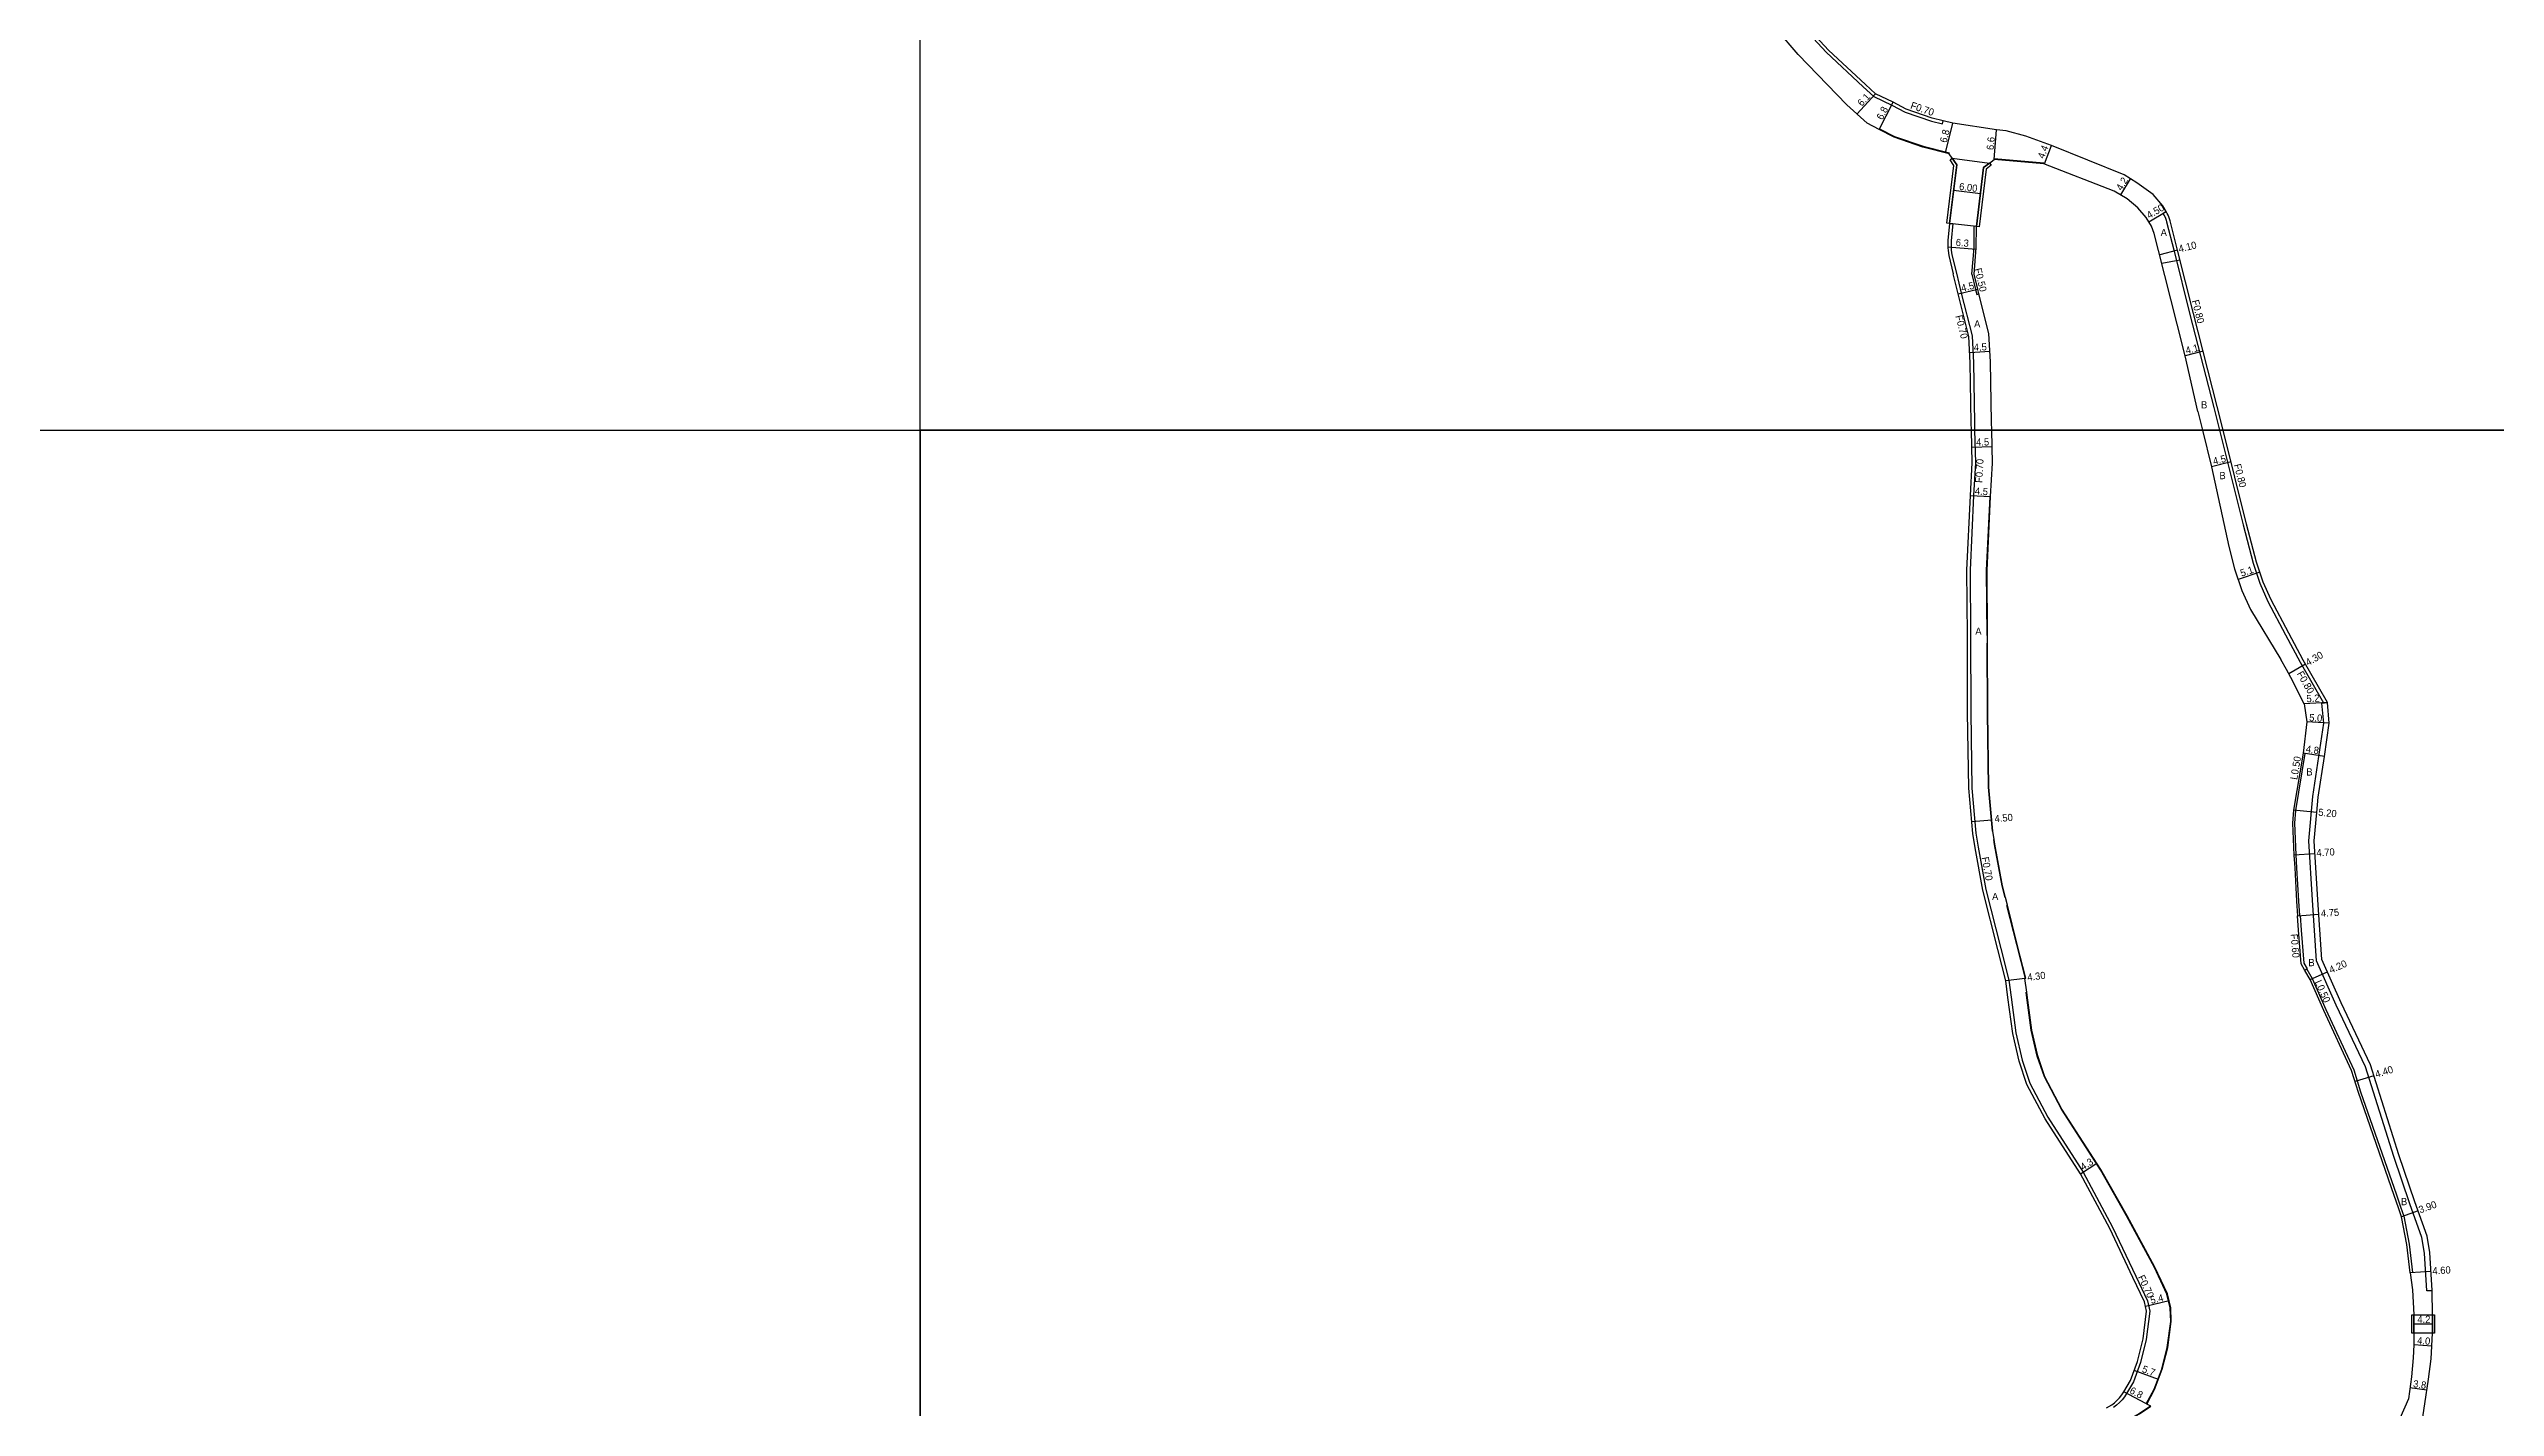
# Model space of a CAD drawing. Header units: metres. Extents: x -8000 to -4000, y -105000 to -102000.
# Drawn here: x -7394 to -6849, y -104018 to -103715 of the extents above; entities that cross this region are included whole.
import ezdxf

# ---------------------------------------------------------------- set-up
doc = ezdxf.new("R2010")
doc.units = ezdxf.units.M
doc.header["$LTSCALE"] = 2.5
for name, color, linetype in [('側溝・桝', 7, 'Continuous'), ('図郭', 7, 'Continuous'), ('幅員', 7, 'Continuous'), ('歩道・分離帯・安全施設', 7, 'Continuous'), ('舗装', 7, 'Continuous'), ('道路', 7, 'Continuous')]:
    doc.layers.add(name, color=color, linetype=linetype)
doc.styles.get("Standard").update_dxf_attribs({"font": ''})
doc.styles.get('Standard').set_extended_font_data('@MS PGothic')

msp = doc.modelspace()

# ---------------------------------------------------------------- linework, layer by layer
at = {"layer": '側溝・桝'}
for points in [[(-7004.88, -103708.66), (-6998.26, -103715.82), (-6990.03, -103723.53), (-6987.71, -103725.66), (-6983.7, -103727.59), (-6980.72, -103729.12), (-6974.87, -103731.15), (-6972.39, -103731.76), (-6972.22, -103731.08)], [(-6970.81, -103753.97), (-6970.11, -103753.96)], [(-6970.11, -103753.96), (-6970.47, -103757.81), (-6970.47, -103759.36), (-6970.44, -103759.87), (-6970.28, -103760.96), (-6969.3, -103765.04)], [(-6965.85, -103765.27), (-6965.37, -103759.36), (-6965.34, -103754.57)], [(-6964.85, -103754.61), (-6965.34, -103754.57)], [(-6922.58, -103751.31), (-6923.28, -103751.71), (-6923.08, -103752.07), (-6922.9, -103752.43), (-6922.74, -103752.8), (-6922.59, -103753.18), (-6922.47, -103753.55), (-6920.82, -103760.12), (-6917.3, -103774.22), (-6911.97, -103794.92), (-6910.71, -103800)], [(-6969.3, -103765.04), (-6968.22, -103769.47), (-6965.81, -103779.02), (-6965.49, -103784.98), (-6965.27, -103798.32), (-6965.23, -103800)], [(-6965.85, -103765.27), (-6965.02, -103768.68), (-6964.75, -103769.76), (-6964.26, -103769.64)], [(-6965.23, -103800), (-6965.05, -103807.28), (-6965.47, -103814.57), (-6966.25, -103831.17), (-6966.14, -103845.76), (-6966.1, -103862.92), (-6965.85, -103879.72), (-6964.96, -103889.77), (-6964.45, -103892.9), (-6962.73, -103902.33), (-6959.42, -103915.51), (-6957.59, -103922.53), (-6957.12, -103926.31), (-6956.06, -103934.28), (-6954.66, -103940.38), (-6952.93, -103945.47), (-6948.93, -103953.07), (-6941.06, -103965.29), (-6934.5, -103977.53), (-6929.35, -103988.51), (-6926.77, -103993.99), (-6926.24, -103996.24), (-6927.02, -104002.58), (-6928.26, -104007.69), (-6929.87, -104012.04), (-6931.41, -104014.62), (-6931.87, -104015.33), (-6932.4, -104016), (-6932.99, -104016.63), (-6933.63, -104017.2), (-6934.32, -104017.72)], [(-6910.71, -103800), (-6905.46, -103821.12), (-6903.24, -103829.66), (-6901.75, -103834.12), (-6899.91, -103838.18), (-6896.01, -103845.58), (-6892.75, -103851.65), (-6887.57, -103860.77), (-6886.69, -103860.69)], [(-6863.34, -103991.72), (-6864.54, -103991.74), (-6865.08, -103983.33), (-6865.65, -103979.89), (-6868.32, -103972.34), (-6871.88, -103961.84), (-6878.21, -103941.81), (-6884.71, -103928.07), (-6889.07, -103918.25), (-6890.02, -103904.69), (-6890.82, -103891.5), (-6889.94, -103881.61), (-6887.5, -103865.25), (-6887.89, -103860.8), (-6886.69, -103860.69)], [(-6892.84, -103908.14), (-6893.07, -103904.91), (-6893.46, -103897.5), (-6893.64, -103894.63), (-6893.95, -103887.57), (-6893.73, -103884.75), (-6891.59, -103872.04), (-6892.08, -103871.96)], [(-6893.34, -103908.18), (-6892.74, -103908.14), (-6892.51, -103911.37), (-6891.91, -103918.73), (-6891.16, -103920.04), (-6891.68, -103920.34)], [(-6891.25, -103920.09), (-6890.07, -103922.16), (-6887.01, -103929.06), (-6880.82, -103942.51), (-6879.27, -103947.42), (-6871.31, -103970.37), (-6870.4, -103973.06), (-6869.68, -103975.1), (-6868.48, -103981.32), (-6867.71, -103987.66), (-6868.21, -103987.72)]]:
    msp.add_lwpolyline(points, dxfattribs=at)
at = {"layer": '図郭'}
for points in [[(-6400, -103200), (-6400, -103800), (-7200, -103800), (-7200, -103200)], [(-7200, -103800), (-7200, -104400), (-8000, -104400), (-8000, -103800)], [(-6400, -103800), (-6400, -104400), (-7200, -104400), (-7200, -103800)]]:
    msp.add_lwpolyline(points, close=True, dxfattribs=at)
at = {"layer": '幅員'}
for points in [[(-6991.44, -103729.57), (-6987.31, -103725.08)], [(-6986.49, -103733.02), (-6983.39, -103726.96)], [(-6971.74, -103738.2), (-6970.09, -103731.6)], [(-6960.91, -103739.67), (-6960.34, -103733.12)], [(-6949.7, -103740.7), (-6948.11, -103736.6)], [(-6932.71, -103747.59), (-6930.52, -103744.01)], [(-6969.9, -103746.56), (-6963.95, -103747.29)], [(-6926.46, -103753.61), (-6922.58, -103751.31)], [(-6971.17, -103759.14), (-6964.9, -103759.64)], [(-6920.04, -103759.93), (-6924.01, -103760.93)], [(-6968.9, -103769.64), (-6964.53, -103768.58)], [(-6966.31, -103782.66), (-6961.82, -103782.41)], [(-6914.37, -103782.39), (-6918.34, -103783.41)], [(-6965.84, -103803.75), (-6961.34, -103803.64)], [(-6908.12, -103807.09), (-6912.49, -103808.17)], [(-6966.17, -103814.54), (-6961.68, -103814.8)], [(-6901.74, -103831.63), (-6906.58, -103833.24)], [(-6891.55, -103852.14), (-6895.29, -103854.26)], [(-6886.69, -103860.69), (-6891.88, -103860.99)], [(-6886.29, -103865.29), (-6891.28, -103864.99)], [(-6887.34, -103872.7), (-6892.08, -103871.96)], [(-6889.05, -103885.15), (-6894.23, -103884.69)], [(-6965.89, -103887.18), (-6961.41, -103886.78)], [(-6889.44, -103894.38), (-6894.14, -103894.66)], [(-6893.34, -103908.18), (-6888.6, -103907.84)], [(-6954.02, -103922.13), (-6958.28, -103922.66)], [(-6890.51, -103922.39), (-6886.67, -103920.69)], [(-6876.32, -103943.81), (-6880.51, -103945.13)], [(-6941.66, -103965.65), (-6938.04, -103963.32)], [(-6866.49, -103973.93), (-6870.16, -103975.23)], [(-6863.62, -103987.43), (-6868.21, -103987.72)], [(-6921.94, -103993.99), (-6927.2, -103995.23)], [(-6863.25, -103999.15), (-6867.45, -103999.13)], [(-6863.42, -104004.04), (-6867.41, -104003.8)], [(-6924.32, -104011.46), (-6929.67, -104009.48)], [(-6926.02, -104017.47), (-6932, -104014.25)], [(-6864.54, -104013.87), (-6868.3, -104013.35)]]:
    msp.add_lwpolyline(points, dxfattribs=at)
at = {"layer": '歩道・分離帯・安全施設'}
for points in [[(-6986.4, -103732.84), (-6983.04, -103734.56), (-6976.72, -103736.75), (-6970.86, -103738.21)], [(-6960.9, -103739.47), (-6949.79, -103740.46)], [(-6962.44, -103845.75), (-6962.55, -103831.24), (-6961.78, -103814.77)], [(-6961.28, -103889.31), (-6962.15, -103879.53), (-6962.4, -103862.89), (-6962.43, -103847.42)], [(-6958.46, -103904.14), (-6959.11, -103901.55), (-6960.8, -103892.27), (-6960.98, -103891.18)], [(-6953.91, -103922.14), (-6955.83, -103914.61), (-6958.03, -103905.87)], [(-6927, -104016.94), (-6925.25, -104013.68), (-6923.58, -104009.18), (-6922.32, -104004.37), (-6921.55, -103998.54), (-6921.67, -103995.56), (-6922.4, -103992.47), (-6925.19, -103986.55), (-6931.38, -103975.05), (-6937.23, -103964.77), (-6945.9, -103951.3), (-6949.7, -103944.08), (-6951.29, -103939.43), (-6952.61, -103933.66), (-6953.65, -103925.86), (-6953.74, -103925.19)], [(-6957.04, -104033.46), (-6936.39, -104023.54), (-6928.57, -104019.1), (-6926.07, -104017.39)]]:
    msp.add_lwpolyline(points, dxfattribs=at)
at = {"layer": '舗装'}
msp.add_lwpolyline([(-6923.54, -103762.81), (-6919.51, -103762.05)], dxfattribs=at)
at = {"layer": '道路'}
for points in [[(-6986.49, -103733.02), (-6989.19, -103731.63), (-6993.68, -103727.52), (-7004.51, -103716.32), (-7014.21, -103705.04), (-7016.49, -103701.71), (-7017.82, -103697.72), (-7018.17, -103687.81), (-7018.16, -103681.5), (-7018.3, -103670.36), (-7018.6, -103664.55), (-7019.41, -103655.4), (-7020.46, -103646.22), (-7022.12, -103638.97), (-7023.66, -103632.03)], [(-6972.22, -103731.08), (-6974.67, -103730.48), (-6980.44, -103728.47), (-6983.39, -103726.96), (-6987.31, -103725.08), (-6989.56, -103723.02), (-6997.76, -103715.33), (-7004.35, -103708.19)], [(-6970.91, -103738.41), (-6976.78, -103736.94), (-6983.12, -103734.74), (-6986.49, -103733.02)], [(-6958.21, -103733.31), (-6960.37, -103733.12), (-6970.09, -103731.6), (-6972.22, -103731.08)], [(-6922.58, -103751.31), (-6923.35, -103750.02), (-6925.45, -103747.53), (-6929.08, -103744.89), (-6931.96, -103743.13), (-6948.11, -103736.6), (-6953.83, -103734.52), (-6958.21, -103733.31)], [(-6970.81, -103753.97), (-6969.21, -103740.86), (-6970.22, -103739.41), (-6970.91, -103738.41)], [(-6964.85, -103754.61), (-6963.24, -103741.51), (-6961.95, -103740.51), (-6960.91, -103739.67)], [(-6949.81, -103740.66), (-6960.91, -103739.67)], [(-6924.26, -103759.94), (-6925.23, -103756.16), (-6925.88, -103754.58), (-6927.03, -103752.63), (-6928.89, -103750.43), (-6931.27, -103748.47), (-6934.15, -103746.72), (-6949.81, -103740.66)], [(-6970.81, -103753.97), (-6971.17, -103757.77), (-6971.17, -103759.38), (-6971.14, -103759.95), (-6970.97, -103761.09), (-6969.99, -103765.18)], [(-6965.34, -103765.23), (-6964.87, -103759.38), (-6964.85, -103754.61)], [(-6909.88, -103800), (-6911.19, -103794.73), (-6916.52, -103774.03), (-6920.04, -103759.93), (-6921.7, -103753.33), (-6921.84, -103752.91), (-6922, -103752.5), (-6922.17, -103752.09), (-6922.37, -103751.7), (-6922.58, -103751.31)], [(-6915.56, -103795.81), (-6918.34, -103783.41), (-6920.16, -103776.35), (-6924.26, -103759.94)], [(-6965.93, -103800), (-6965.97, -103798.33), (-6966.19, -103785.01), (-6966.51, -103779.13), (-6968.9, -103769.64), (-6969.99, -103765.18)], [(-6964.26, -103769.64), (-6964.54, -103768.56), (-6965.34, -103765.23)], [(-6961.43, -103800), (-6961.47, -103798.24), (-6961.69, -103784.76), (-6962.04, -103778.45), (-6964.26, -103769.64)], [(-6915.56, -103795.81), (-6914.52, -103800)], [(-6935.88, -104017.84), (-6934.71, -104017.14), (-6934.08, -104016.66), (-6933.48, -104016.13), (-6932.94, -104015.55), (-6932.44, -104014.92), (-6932, -104014.25), (-6930.5, -104011.74), (-6928.93, -104007.49), (-6927.71, -104002.46), (-6926.95, -103996.28), (-6927.43, -103994.22), (-6929.98, -103988.8), (-6935.13, -103977.85), (-6941.66, -103965.65), (-6949.53, -103953.42), (-6953.57, -103945.75), (-6955.34, -103940.58), (-6956.75, -103934.4), (-6957.82, -103926.4), (-6958.28, -103922.66), (-6960.1, -103915.68), (-6963.41, -103902.48), (-6965.14, -103893.02), (-6965.65, -103889.86), (-6966.55, -103879.76), (-6966.8, -103862.93), (-6966.84, -103845.77), (-6966.95, -103831.16), (-6966.17, -103814.54), (-6965.75, -103807.27), (-6965.93, -103800)], [(-6961.68, -103814.77), (-6961.25, -103807.35), (-6961.43, -103800)], [(-6914.52, -103800), (-6912.49, -103808.17), (-6908.65, -103825.92)], [(-6886.69, -103860.69), (-6892.05, -103851.26), (-6895.3, -103845.2), (-6899.19, -103837.83), (-6901, -103833.83), (-6902.47, -103829.43), (-6904.69, -103820.92), (-6909.88, -103800)], [(-6962.34, -103845.74), (-6962.45, -103831.25), (-6961.68, -103814.77)], [(-6908.65, -103825.92), (-6907.36, -103830.88), (-6905.76, -103835.7), (-6903.83, -103839.94), (-6897.01, -103851.11)], [(-6962.33, -103847.42), (-6962.34, -103845.74)], [(-6961.18, -103889.3), (-6962.06, -103879.52), (-6962.3, -103862.89), (-6962.33, -103847.42)], [(-6891.88, -103860.99), (-6894.8, -103855.13), (-6895.81, -103853.35), (-6897.01, -103851.11)], [(-6891.88, -103860.99), (-6891.28, -103864.99), (-6892.08, -103871.96)], [(-6889.05, -103885.15), (-6888.75, -103881.76), (-6887.34, -103872.7), (-6886.29, -103865.29), (-6886.69, -103860.69)], [(-6892.08, -103871.96), (-6894.23, -103884.69), (-6894.45, -103887.56), (-6894.14, -103894.66), (-6893.96, -103897.52), (-6893.57, -103904.95), (-6893.34, -103908.18)], [(-6863.35, -103991.66), (-6863.89, -103983.19), (-6864.48, -103979.59), (-6867.19, -103971.94), (-6870.74, -103961.46), (-6877.09, -103941.37), (-6883.62, -103927.57), (-6887.88, -103917.96), (-6888.83, -103904.61), (-6889.62, -103891.51), (-6889.05, -103885.15)], [(-6960.88, -103891.16), (-6961.18, -103889.3)], [(-6958.36, -103904.12), (-6959.01, -103901.53), (-6960.7, -103892.25), (-6960.88, -103891.16)], [(-6957.93, -103905.85), (-6958.36, -103904.12)], [(-6953.81, -103922.11), (-6955.73, -103914.58), (-6957.93, -103905.85)], [(-6891.68, -103920.34), (-6892.49, -103918.91), (-6893.11, -103911.41), (-6893.34, -103908.18)], [(-6953.64, -103925.17), (-6954.02, -103922.13), (-6953.81, -103922.11)], [(-6868.21, -103987.72), (-6868.97, -103981.4), (-6870.16, -103975.23), (-6870.87, -103973.22), (-6871.78, -103970.53), (-6879.74, -103947.58), (-6881.28, -103942.69), (-6887.46, -103929.27), (-6890.51, -103922.39), (-6891.68, -103920.34)], [(-6926.92, -104016.99), (-6925.16, -104013.72), (-6923.49, -104009.21), (-6922.22, -104004.39), (-6921.45, -103998.54), (-6921.57, -103995.54), (-6922.31, -103992.43), (-6925.1, -103986.5), (-6931.29, -103975), (-6937.15, -103964.72), (-6945.81, -103951.25), (-6949.61, -103944.04), (-6951.19, -103939.4), (-6952.51, -103933.64), (-6953.55, -103925.85), (-6953.64, -103925.17)], [(-6868.21, -103987.72), (-6867.76, -103991.55), (-6867.44, -103997.08), (-6867.45, -104001.19), (-6867.41, -104003.8), (-6867.58, -104006.64), (-6867.97, -104010.93)], [(-6866.25, -104025.24), (-6864.96, -104016.95), (-6864.2, -104011.45), (-6863.59, -104006.88), (-6863.25, -104001.2), (-6863.24, -103997.09), (-6863.35, -103991.66)], [(-6867.97, -104010.93), (-6868.64, -104015.77), (-6870.52, -104020.2)], [(-6956.99, -104033.55), (-6936.35, -104023.63), (-6928.52, -104019.18), (-6926.02, -104017.47)], [(-6926.02, -104017.47), (-6926.92, -104016.99)]]:
    msp.add_lwpolyline(points, dxfattribs=at)
for points in [[(-6970.22, -103739.41), (-6969.21, -103740.86), (-6970.81, -103753.97), (-6971.41, -103753.89), (-6969.83, -103741.02), (-6970.71, -103739.75)], [(-6964.85, -103754.61), (-6970.81, -103753.97), (-6969.21, -103740.86), (-6970.22, -103739.41), (-6961.95, -103740.51), (-6963.24, -103741.51)], [(-6964.85, -103754.61), (-6963.24, -103741.51), (-6961.95, -103740.51), (-6961.58, -103740.98), (-6962.68, -103741.83), (-6964.25, -103754.69)], [(-6867.45, -104001.19), (-6867.85, -104001.19), (-6867.84, -103997.08), (-6867.44, -103997.08)], [(-6863.24, -103997.09), (-6863.25, -104001.2), (-6867.45, -104001.19), (-6867.44, -103997.08)], [(-6863.24, -103997.09), (-6862.84, -103997.09), (-6862.85, -104001.2), (-6863.25, -104001.2)]]:
    msp.add_lwpolyline(points, close=True, dxfattribs=at)

# ---------------------------------------------------------------- texts
at = {"layer": '側溝・桝'}
for s, rotation, p in [('F0.70', 340.8708, (-6979.66, -103728.3)), ('F0.50', 283.6344, (-6965.3, -103764.1)), ('F0.80', 284.0114, (-6916.88, -103771.17)), ('F0.70', 284.1724, (-6969.54, -103774.58)), ('F0.70', 86.7001, (-6963.53, -103811.79)), ('F0.80', 283.9492, (-6907.51, -103807.72)), ('F0.80', 299.6008, (-6893.54, -103854.25)), ('L0.50', 80.4058, (-6893.4, -103877.97)), ('F0.70', 280.3266, (-6963.69, -103895.21)), ('F0.60', 274.6813, (-6894.88, -103912.28)), ('L0.50', 293.9138, (-6889.52, -103922.94)), ('F0.70', 295.2118, (-6928.92, -103988.67))]:
    msp.add_text(s, height=1.6, rotation=rotation, dxfattribs=at).set_placement(p)
at = {"layer": '幅員'}
for s, rotation, p in [('6.1', 47.4901, (-6990.32, -103727.98)), ('6.8', 62.8779, (-6985.75, -103731.02)), ('6.8', 75.9833, (-6971.47, -103736.08)), ('6.6', 84.9554, (-6960.99, -103737.64)), ('4.4', 68.864, (-6949.79, -103739.64)), ('4.2', 58.6316, (-6932.5, -103746.78)), ('6.00', 353.0192, (-6968.76, -103746.45)), ('4.50', 30.6288, (-6926.34, -103752.96)), ('6.3', 355, (-6969.49, -103758.93)), ('4.10', 14.086, (-6919.62, -103760.43)), ('4.5', 13.6344, (-6968.04, -103769.17)), ('4.5', 3.1743, (-6965.38, -103782.36)), ('4.1', 14.4465, (-6918.05, -103783.06)), ('4.5', 1.3487, (-6964.89, -103803.47)), ('4.5', 13.9492, (-6911.95, -103807.74)), ('4.5', 356.702, (-6965.21, -103814.34)), ('5.1', 18.3998, (-6905.77, -103832.67)), ('4.30', 29.6008, (-6890.99, -103852.57)), ('5.2', 3.2732, (-6891.3, -103860.63)), ('5.0', 356.5524, (-6890.77, -103864.8)), ('4.8', 351.1346, (-6891.57, -103871.76)), ('4.50', 5.0933, (-6960.73, -103887.38)), ('5.20', 354.912, (-6888.74, -103885.89)), ('4.70', 3.4524, (-6889.07, -103894.96)), ('4.75', 4.0453, (-6888.07, -103908.47)), ('4.20', 23.8921, (-6885.87, -103921.07)), ('4.30', 7.0962, (-6953.4, -103922.7)), ('4.40', 17.5177, (-6875.76, -103944.3)), ('4.3', 32.7779, (-6941.08, -103964.98)), ('3.90', 19.4879, (-6866.02, -103974.49)), ('4.60', 3.6521, (-6863.24, -103988.11)), ('5.4', 13.2621, (-6925.9, -103994.66)), ('4.2', 359.8607, (-6866.65, -103998.89)), ('4.0', 356.6312, (-6866.72, -104003.59)), ('5.7', 339.674, (-6928.1, -104009.8)), ('6.8', 331.7457, (-6930.87, -104014.45)), ('3.8', 352.1432, (-6867.66, -104013.19))]:
    msp.add_text(s, height=1.6, rotation=rotation, dxfattribs=at).set_placement(p)
at = {"layer": '舗装'}
for s, p in [('A', (-6923.81, -103756.76)), ('A', (-6965.35, -103777.11)), ('B', (-6914.81, -103795.14)), ('B', (-6910.72, -103810.92)), ('A', (-6965.08, -103845.58)), ('B', (-6891.36, -103876.94)), ('A', (-6961.35, -103904.7)), ('B', (-6890.91, -103919.42)), ('B', (-6870.29, -103972.66))]:
    msp.add_text(s, height=1.6, dxfattribs=at).set_placement(p)

doc.saveas('drawing.dxf')
